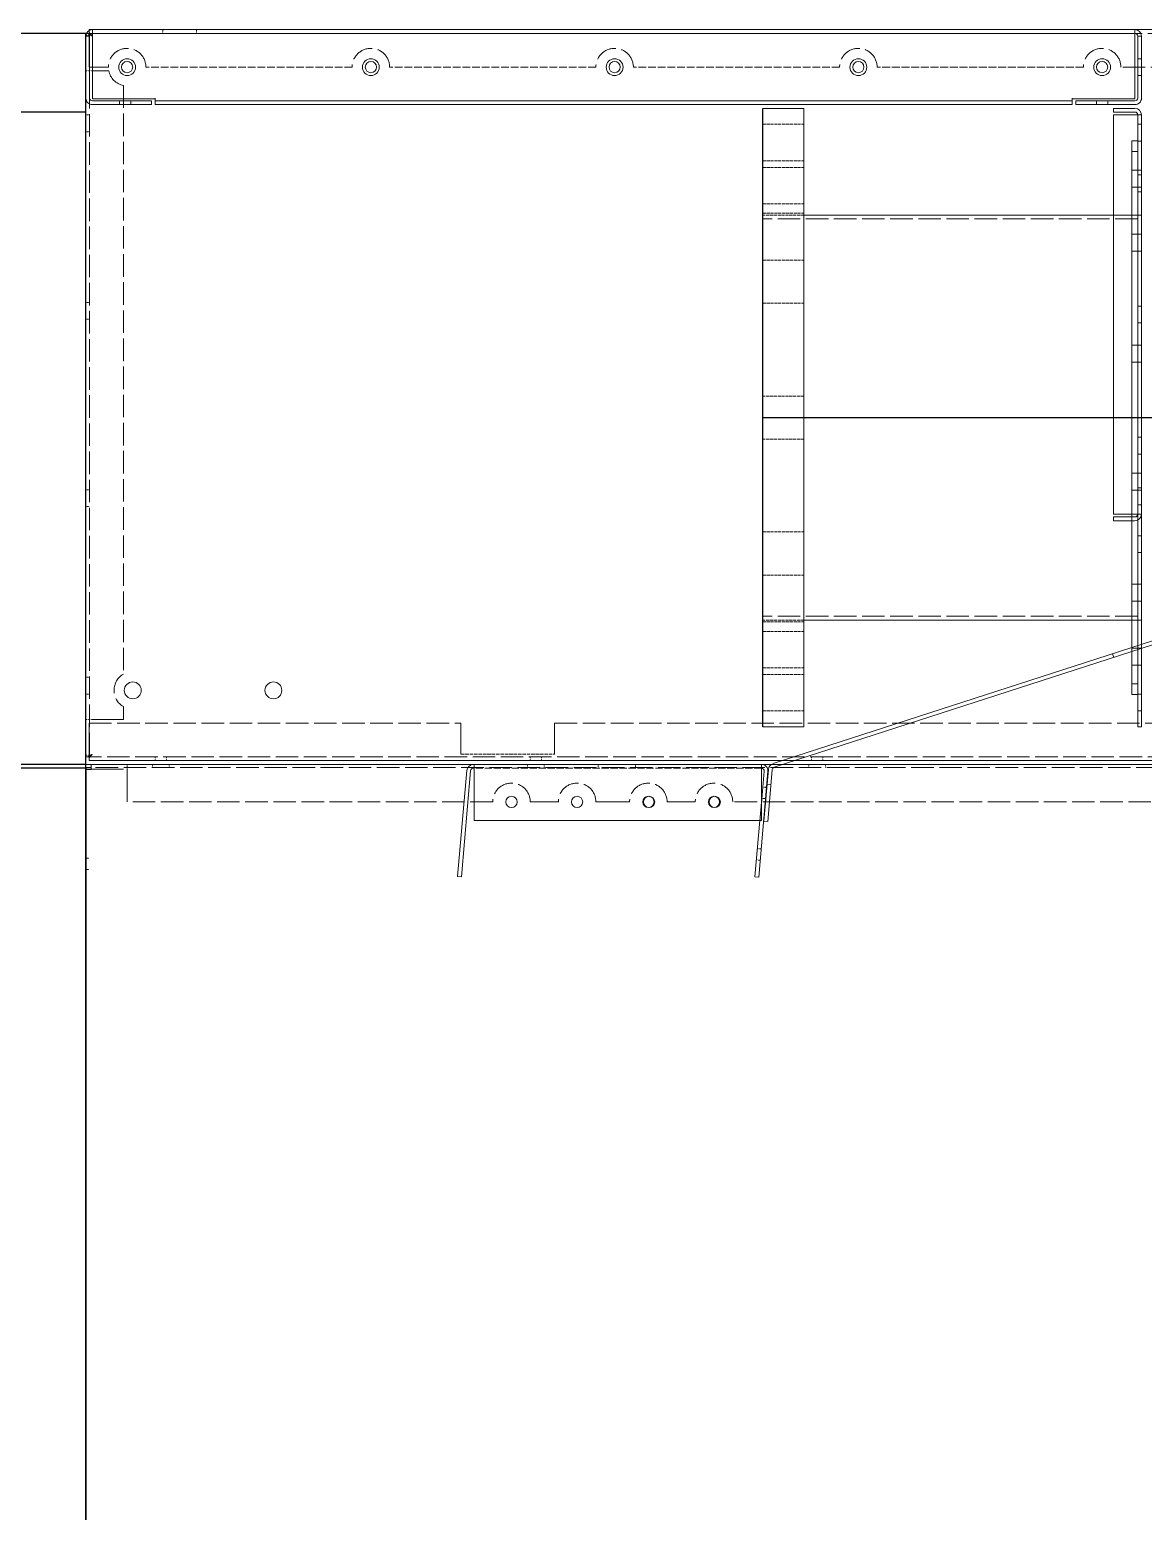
# Model space of a CAD drawing. Header units: millimetres. Extents: x 3026 to 35289, y 2869 to 25683.
# Drawn here: x 17341 to 17935, y 13640 to 14431 of the extents above; entities that cross this region are included whole.
import ezdxf

# ---------------------------------------------------------------- set-up
doc = ezdxf.new("R2010")
doc.units = ezdxf.units.MM
doc.linetypes.add('DASHED', pattern=[15, 12, -3])

# ---------------------------------------------------------------- blocks, each defined once
blk = doc.blocks.new('A$C07BF02F0')
at = {"color": 7, "lineweight": 15}
for p, q in [((3.5, 38), (3.5, 40)), ((3.5, 40), (559.5, 40)), ((3.5, 36.5), (3.5, 40)), ((559.5, 38), (559.5, 40)), ((559.5, 36.5), (559.5, 40)), ((2, 36.5), (0, 36.5)), ((0, 3.5), (0, 36.5)), ((2, 36.5), (0, 36.5)), ((2, 36.5), (2, 3.5)), ((3.5, 38), (3.5, 37.56)), ((3.5, 38), (559.5, 38)), ((3.5, 37.56), (3.5, 36.5)), ((3.5, 36.5), (3.5, 3)), ((3.5, 3), (3.5, 36.5)), ((559.5, 37.56), (559.5, 38)), ((559.5, 36.5), (559.5, 37.56)), ((559.5, 36.5), (559.5, 3)), ((559.5, 3), (559.5, 36.5)), ((561, 36.5), (563, 36.5)), ((561, 36.5), (561, 3.5)), ((561, 36.5), (563, 36.5)), ((563, 3.5), (563, 36.5)), ((561, 24.5), (563, 24.5)), ((561, 24.5), (563, 24.5)), ((561, 24.5), (563, 24.5)), ((561, 24.5), (563, 24.5)), ((561, 24.5), (563, 24.5)), ((561, 24.5), (563, 24.5)), ((561, 24.5), (563, 24.5)), ((561, 24.5), (563, 24.5)), ((561, 24.5), (563, 24.5)), ((561, 24.5), (563, 24.5)), ((561, 24.5), (563, 24.5)), ((561, 24.5), (563, 24.5)), ((561, 24.5), (563, 24.5)), ((561, 24.5), (563, 24.5)), ((561, 24.5), (563, 24.5)), ((561, 24.5), (563, 24.5)), ((561, 24.5), (563, 24.5)), ((561, 24.5), (563, 24.5)), ((561, 24.5), (563, 24.5)), ((561, 24.5), (563, 24.5)), ((561, 24.5), (563, 24.5)), ((561, 24.5), (563, 24.5)), ((561, 24.5), (563, 24.5)), ((561, 24.5), (563, 24.5)), ((561, 15.5), (563, 15.5)), ((561, 15.5), (563, 15.5)), ((561, 15.5), (563, 15.5)), ((561, 15.5), (563, 15.5)), ((561, 15.5), (563, 15.5)), ((561, 15.5), (563, 15.5)), ((561, 15.5), (563, 15.5)), ((561, 15.5), (563, 15.5)), ((561, 15.5), (563, 15.5)), ((561, 15.5), (563, 15.5)), ((561, 15.5), (563, 15.5)), ((561, 15.5), (563, 15.5)), ((561, 15.5), (563, 15.5)), ((561, 15.5), (563, 15.5)), ((561, 15.5), (563, 15.5)), ((561, 15.5), (563, 15.5)), ((561, 15.5), (563, 15.5)), ((561, 15.5), (563, 15.5)), ((561, 15.5), (563, 15.5)), ((561, 15.5), (563, 15.5)), ((561, 15.5), (563, 15.5)), ((561, 15.5), (563, 15.5)), ((561, 15.5), (563, 15.5)), ((561, 15.5), (563, 15.5)), ((37, 3), (3.5, 3)), ((37, 3), (3.5, 3)), ((35, 2), (3.5, 2)), ((18, 2), (18, 0)), ((18, 2), (18, 0)), ((18, 2), (18, 0)), ((18, 2), (18, 0)), ((18, 2), (18, 0)), ((18, 2), (18, 0)), ((18, 2), (18, 0)), ((18, 2), (18, 0)), ((18, 2), (18, 0)), ((18, 2), (18, 0)), ((18, 2), (18, 0)), ((18, 2), (18, 0)), ((24, 2), (24, 0)), ((24, 2), (24, 0)), ((24, 2), (24, 0)), ((24, 2), (24, 0)), ((24, 2), (24, 0)), ((24, 2), (24, 0)), ((24, 2), (24, 0)), ((24, 2), (24, 0)), ((24, 2), (24, 0)), ((24, 2), (24, 0)), ((24, 2), (24, 0)), ((24, 2), (24, 0)), ((35, 2), (35, 0)), ((37, 2.44), (37, 3.5)), ((37, 3), (37, 3.5)), ((37, 3), (37, 3.5)), ((37, 3.5), (37, 0)), ((37, 2), (37, 2.44)), ((37, 2), (37, 0)), ((526, 2), (37, 2)), ((526, 2), (37, 2)), ((526, 3), (526, 3.5)), ((526, 3.5), (526, 3)), ((526, 3), (526, 3.5)), ((526, 3.5), (526, 3)), ((526, 2.44), (526, 3)), ((526, 3), (559.5, 3)), ((526, 3), (559.5, 3)), ((526, 3), (526, 0)), ((526, 2), (526, 2.44)), ((526, 2), (526, 0)), ((528, 2), (528, 0)), ((559.5, 2), (528, 2)), ((539, 2), (539, 0)), ((539, 2), (539, 0)), ((539, 2), (539, 0)), ((539, 2), (539, 0)), ((539, 2), (539, 0)), ((539, 2), (539, 0)), ((539, 2), (539, 0)), ((539, 2), (539, 0)), ((539, 2), (539, 0)), ((539, 2), (539, 0)), ((539, 2), (539, 0)), ((539, 2), (539, 0)), ((545, 2), (545, 0)), ((545, 2), (545, 0)), ((545, 2), (545, 0)), ((545, 2), (545, 0)), ((545, 2), (545, 0)), ((545, 2), (545, 0)), ((545, 2), (545, 0)), ((545, 2), (545, 0)), ((545, 2), (545, 0)), ((545, 2), (545, 0)), ((545, 2), (545, 0)), ((545, 2), (545, 0)), ((35, 0), (3.5, 0)), ((526, 0), (37, 0)), ((526, 0), (37, 0)), ((559.5, 0), (528, 0))]:
    blk.add_line(p, q, dxfattribs=at)
for centre in [(22, 20), (152, 20), (282, 20), (412, 20), (542, 20)]:
    blk.add_circle(centre, 3, dxfattribs=at)
for centre, radius, start, end in [((3.5, 36.5), 3.5, 90, 180), ((559.5, 36.5), 3.5, 360, 90), ((3.5, 36.5), 1.5, 90, 180), ((559.5, 36.5), 1.5, 360, 90), ((3.5, 3.5), 3.5, 180, 270.00001), ((3.5, 3.5), 1.5, 180, 269.99999), ((559.5, 3.5), 3.5, 269.99999, 360), ((559.5, 3.5), 1.5, 270.00001, 360)]:
    blk.add_arc(centre, radius, start, end, dxfattribs=at)
blk = doc.blocks.new('A$C16F13DCD')
at = {"color": 7, "lineweight": 15}
for p, q in [((11.5, 330), (0, 330)), ((0, 328), (0, 330)), ((11.5, 328), (0, 328)), ((0, 326.5), (0, 113.5)), ((11.5, 326.5), (0, 326.5)), ((11.5, 326.5), (15, 326.5)), ((13, 113.5), (13, 326.5)), ((15, 326.5), (15, 113.5)), ((13, 321.5), (15, 321.5)), ((13, 321.5), (15, 321.5)), ((13, 321.5), (15, 321.5)), ((13, 321.5), (15, 321.5)), ((13, 321.5), (15, 321.5)), ((13, 321.5), (15, 321.5)), ((13, 321.5), (15, 321.5)), ((13, 312.5), (15, 312.5)), ((13, 312.5), (15, 312.5)), ((13, 312.5), (15, 312.5)), ((13, 312.5), (15, 312.5)), ((13, 312.5), (15, 312.5)), ((13, 312.5), (15, 312.5)), ((13, 312.5), (15, 312.5)), ((13, 297), (15, 297)), ((13, 297), (15, 297)), ((13, 294.5), (15, 294.5)), ((13, 294.5), (15, 294.5)), ((13, 288), (15, 288)), ((13, 288), (15, 288)), ((13, 285.5), (15, 285.5)), ((13, 285.5), (15, 285.5)), ((13, 273), (15, 273)), ((13, 262.84), (15, 262.84)), ((13, 262.84), (15, 262.84)), ((13, 253.84), (15, 253.84)), ((13, 253.84), (15, 253.84)), ((13, 224.5), (15, 224.5)), ((13, 224.5), (15, 224.5)), ((13, 215.5), (15, 215.5)), ((13, 215.5), (15, 215.5)), ((13, 203.66), (15, 203.66)), ((13, 203.66), (15, 203.66)), ((13, 194.66), (15, 194.66)), ((13, 194.66), (15, 194.66)), ((13, 154.5), (15, 154.5)), ((13, 154.5), (15, 154.5)), ((13, 145.5), (15, 145.5)), ((13, 145.5), (15, 145.5)), ((13, 135.34), (15, 135.34)), ((13, 135.34), (15, 135.34)), ((13, 127.5), (15, 127.5)), ((13, 127.5), (15, 127.5)), ((13, 126.34), (15, 126.34)), ((13, 126.34), (15, 126.34)), ((0, 113.5), (11.5, 113.5)), ((0, 110), (0, 112)), ((11.5, 112), (0, 112)), ((11.5, 113.5), (15, 113.5)), ((13, 118.5), (15, 118.5)), ((13, 118.5), (15, 118.5)), ((13, 110.34), (13, 113.5)), ((15, 113.5), (13, 113.5)), ((15, 113.5), (13, 113.5)), ((15, 0), (15, 113.5)), ((11.5, 110), (0, 110)), ((13, 0), (13, 110.34)), ((13, 102), (15, 102)), ((13, 102), (15, 102)), ((13, 93), (15, 93)), ((13, 93), (15, 93)), ((13, 76.16), (15, 76.16)), ((13, 76.16), (15, 76.16)), ((13, 67.16), (15, 67.16)), ((13, 67.16), (15, 67.16)), ((13, 57), (15, 57)), ((13, 42), (15, 42)), ((13, 42), (15, 42)), ((13, 42), (15, 42)), ((13, 42), (15, 42)), ((13, 33), (15, 33)), ((13, 33), (15, 33)), ((13, 33), (15, 33)), ((13, 33), (15, 33)), ((13, 17.5), (15, 17.5)), ((13, 17.5), (15, 17.5)), ((13, 17.5), (15, 17.5)), ((13, 17.5), (15, 17.5)), ((13, 17.5), (15, 17.5)), ((13, 8.5), (15, 8.5)), ((13, 8.5), (15, 8.5)), ((13, 8.5), (15, 8.5)), ((13, 8.5), (15, 8.5)), ((13, 8.5), (15, 8.5)), ((13, 0), (15, 0))]:
    blk.add_line(p, q, dxfattribs=at)
for centre, radius, start, end in [((11.5, 326.5), 3.5, 0, 90), ((11.5, 326.5), 1.5, 0, 90), ((11.5, 113.5), 3.5, 270, 0), ((11.5, 113.5), 1.5, 270, 0)]:
    blk.add_arc(centre, radius, start, end, dxfattribs=at)
blk = doc.blocks.new('A$C5DDF0D69')
at = {"color": 7, "lineweight": 13, "ltscale": 0.118431}
for p, q in [((0, 0.35), (4.96, 56.98)), ((1.99, 0.17), (6.95, 56.8))]:
    blk.add_line(p, q, dxfattribs=at)
at = {"color": 7, "lineweight": 13, "ltscale": 0.000626001}
for p, q in [((8.74, 60.17), (8.44, 60.17)), ((8.74, 58.17), (8.44, 58.17))]:
    blk.add_line(p, q, dxfattribs=at)
at = {"color": 7, "lineweight": 13, "ltscale": 0.31935}
for p, q in [((162.03, 60.17), (8.74, 60.17)), ((162.03, 30.17), (8.74, 30.17))]:
    blk.add_line(p, q, dxfattribs=at)
at = {"color": 7, "linetype": 'DASHED', "lineweight": 13, "ltscale": 0.004167}
for p, q in [((8.74, 58.17), (8.74, 60.17)), ((74.96, 60.17), (74.96, 58.17)), ((74.96, 60.17), (74.96, 58.17)), ((74.96, 60.17), (74.96, 58.17)), ((74.96, 60.17), (74.96, 58.17)), ((74.96, 60.17), (74.96, 58.17)), ((74.96, 60.17), (74.96, 58.17)), ((74.96, 60.17), (74.96, 58.17)), ((74.96, 60.17), (74.96, 58.17)), ((74.96, 60.17), (74.96, 58.17)), ((74.96, 60.17), (74.96, 58.17)), ((74.96, 60.17), (74.96, 58.17)), ((94.96, 60.17), (94.96, 58.17)), ((94.96, 60.17), (94.96, 58.17)), ((94.96, 60.17), (94.96, 58.17)), ((94.96, 60.17), (94.96, 58.17)), ((94.96, 60.17), (94.96, 58.17)), ((94.96, 60.17), (94.96, 58.17)), ((94.96, 60.17), (94.96, 58.17)), ((94.96, 60.17), (94.96, 58.17)), ((94.96, 60.17), (94.96, 58.17)), ((94.96, 60.17), (94.96, 58.17)), ((94.96, 60.17), (94.96, 58.17)), ((162.03, 58.17), (162.03, 60.17)), ((164.77, 47.89), (162.78, 48.06)), ((164.77, 47.89), (162.78, 48.06)), ((164.77, 47.89), (162.78, 48.06)), ((164.77, 47.89), (162.78, 48.06)), ((164.77, 47.89), (162.78, 48.06)), ((164.77, 47.89), (162.78, 48.06)), ((164.77, 47.89), (162.78, 48.06)), ((164.77, 47.89), (162.78, 48.06)), ((164.77, 47.89), (162.78, 48.06)), ((164.77, 47.89), (162.78, 48.06)), ((164.77, 47.89), (162.78, 48.06)), ((164.25, 41.91), (162.26, 42.09)), ((164.25, 41.91), (162.26, 42.09)), ((164.25, 41.91), (162.26, 42.09)), ((164.25, 41.91), (162.26, 42.09)), ((164.25, 41.91), (162.26, 42.09)), ((164.25, 41.91), (162.26, 42.09)), ((164.25, 41.91), (162.26, 42.09)), ((164.25, 41.91), (162.26, 42.09)), ((164.25, 41.91), (162.26, 42.09)), ((164.25, 41.91), (162.26, 42.09)), ((164.25, 41.91), (162.26, 42.09)), ((161.38, 9.04), (159.38, 9.21)), ((161.38, 9.04), (159.38, 9.21)), ((161.9, 15.01), (159.91, 15.19)), ((161.9, 15.01), (159.91, 15.19))]:
    blk.add_line(p, q, dxfattribs=at)
at = {"color": 7, "lineweight": 13, "ltscale": 0.007292}
for p, q in [((8.74, 56.67), (8.74, 60.17)), ((162.03, 56.67), (162.03, 60.17))]:
    blk.add_line(p, q, dxfattribs=at)
at = {"color": 7, "linetype": 'DASHED', "lineweight": 13, "ltscale": 0.31935}
blk.add_line((162.03, 58.17), (8.74, 58.17), dxfattribs=at)
at = {"color": 7, "lineweight": 13, "ltscale": 0.003125}
blk.add_line((8.74, 58.17), (8.74, 56.67), dxfattribs=at)
at = {"color": 7, "lineweight": 13, "ltscale": 0.055208}
for p, q in [((8.74, 56.67), (8.74, 30.17)), ((8.74, 30.17), (8.74, 56.67)), ((162.03, 30.17), (162.03, 56.67))]:
    blk.add_line(p, q, dxfattribs=at)
at = {"color": 7, "lineweight": 13, "ltscale": 0.117885}
blk.add_line((160.59, 0), (165.52, 56.37), dxfattribs=at)
at = {"color": 7, "linetype": 'DASHED', "lineweight": 13, "ltscale": 0.003125}
blk.add_line((162.03, 58.17), (162.03, 56.67), dxfattribs=at)
at = {"color": 7, "linetype": 'DASHED', "lineweight": 13, "ltscale": 0.055208}
blk.add_line((162.03, 56.67), (162.03, 30.17), dxfattribs=at)
at = {"color": 7, "lineweight": 13, "ltscale": 0.035719}
blk.add_line((162.03, 39.46), (163.52, 56.54), dxfattribs=at)
at = {"color": 7, "linetype": 'DASHED', "lineweight": 13, "ltscale": 0.019427}
blk.add_line((161.22, 30.17), (162.03, 39.46), dxfattribs=at)
at = {"color": 7, "lineweight": 13, "ltscale": 0.317661}
blk.add_line((161.22, 30.17), (8.74, 30.17), dxfattribs=at)
at = {"color": 7, "lineweight": 13, "ltscale": 0.062739}
blk.add_line((158.59, 0.17), (161.22, 30.17), dxfattribs=at)
at = {"color": 7, "linetype": 'DASHED', "lineweight": 13, "ltscale": 0.001689}
blk.add_line((162.03, 30.17), (161.22, 30.17), dxfattribs=at)
at = {"color": 7, "lineweight": 13, "ltscale": 0.004167}
for p, q in [((1.99, 0.17), (0, 0.35)), ((160.59, 0), (158.59, 0.17))]:
    blk.add_line(p, q, dxfattribs=at)
at = {"color": 7, "lineweight": 13}
for centre in [(28.74, 40.17), (63.74, 40.17), (102.14, 40.17), (137.14, 40.17)]:
    blk.add_circle(centre, 3, dxfattribs=at)
for centre, radius, start, end in [((8.44, 56.67), 3.5, 90, 175), ((8.44, 56.67), 1.5, 90, 175), ((162.03, 56.67), 3.5, 355, 90), ((162.03, 56.67), 1.5, 355, 90)]:
    blk.add_arc(centre, radius, start, end, dxfattribs=at)
blk = doc.blocks.new('A$C7EF54F26')
at = {"color": 7, "lineweight": 15}
for p, q in [((431.66, 245.91), (433.66, 245.91)), ((431.66, 216.89), (431.66, 245.91)), ((433.66, 216.89), (433.66, 245.91)), ((431.66, 235.41), (433.66, 235.41)), ((431.66, 235.41), (433.66, 235.41)), ((431.66, 235.41), (433.66, 235.41)), ((431.66, 235.41), (433.66, 235.41)), ((431.66, 235.41), (433.66, 235.41)), ((431.66, 235.41), (433.66, 235.41)), ((431.66, 235.41), (433.66, 235.41)), ((431.66, 235.41), (433.66, 235.41)), ((431.66, 235.41), (433.66, 235.41)), ((431.66, 235.41), (433.66, 235.41)), ((431.66, 235.41), (433.66, 235.41)), ((431.66, 226.41), (433.66, 226.41)), ((431.66, 226.41), (433.66, 226.41)), ((431.66, 226.41), (433.66, 226.41)), ((431.66, 226.41), (433.66, 226.41)), ((431.66, 226.41), (433.66, 226.41)), ((431.66, 226.41), (433.66, 226.41)), ((431.66, 226.41), (433.66, 226.41)), ((431.66, 226.41), (433.66, 226.41)), ((431.66, 226.41), (433.66, 226.41)), ((431.66, 226.41), (433.66, 226.41)), ((431.66, 226.41), (433.66, 226.41)), ((2.12, 30.92), (430.75, 215.52)), ((2.91, 29.08), (431.54, 213.68)), ((306.56, 162.03), (307.35, 160.19)), ((176.95, 106.21), (177.74, 104.37)), ((0, 27.68), (0.15, 0)), ((2, 27.69), (2.15, 0.01)), ((2.04, 19.51), (0.04, 19.5)), ((2.04, 19.51), (0.04, 19.5)), ((2.04, 19.51), (0.04, 19.5)), ((2.04, 19.51), (0.04, 19.5)), ((2.04, 19.51), (0.04, 19.5)), ((2.04, 19.51), (0.04, 19.5)), ((2.04, 19.51), (0.04, 19.5)), ((2.04, 19.51), (0.04, 19.5)), ((2.04, 19.51), (0.04, 19.5)), ((2.04, 19.51), (0.04, 19.5)), ((2.04, 19.51), (0.04, 19.5)), ((2.09, 10.51), (0.09, 10.5)), ((2.09, 10.51), (0.09, 10.5)), ((2.09, 10.51), (0.09, 10.5)), ((2.09, 10.51), (0.09, 10.5)), ((2.09, 10.51), (0.09, 10.5)), ((2.09, 10.51), (0.09, 10.5)), ((2.09, 10.51), (0.09, 10.5)), ((2.09, 10.51), (0.09, 10.5)), ((2.09, 10.51), (0.09, 10.5)), ((2.09, 10.51), (0.09, 10.5)), ((2.09, 10.51), (0.09, 10.5)), ((0.15, 0), (2.15, 0.01))]:
    blk.add_line(p, q, dxfattribs=at)
for centre, radius, start, end in [((430.16, 216.89), 1.5, 293.3, 0), ((430.16, 216.89), 3.5, 293.3, 0), ((3.5, 27.7), 3.5, 113.3, 180.3), ((3.5, 27.7), 1.5, 113.3, 180.3)]:
    blk.add_arc(centre, radius, start, end, dxfattribs=at)
blk = doc.blocks.new('1')
for p, q in [((17371.14, 14428.68), (14971.14, 14428.68)), ((17371.14, 14428.68), (16002.14, 14428.68)), ((17732.14, 14058.68), (17732.14, 14388.68)), ((17371.14, 14386.68), (15522.14, 14386.68)), ((17732.14, 14223.68), (19358.8, 14223.68)), ((17371.14, 14038.68), (14971.14, 14038.68)), ((17371.14, 14036.68), (16073.14, 14036.68))]:
    blk.add_line(p, q)
at = {"color": 7, "lineweight": 13, "ltscale": 0.003112}
for p, q in [((17372.13, 14428.68), (17371.14, 14428.68)), ((17372.13, 14042.68), (17371.14, 14042.68))]:
    blk.add_line(p, q, dxfattribs=at)
at = {"color": 7, "lineweight": 13, "ltscale": 0.002813}
for p, q in [((17371.14, 14427.78), (17371.14, 14428.68)), ((17371.14, 14043.58), (17371.14, 14042.68))]:
    blk.add_line(p, q, dxfattribs=at)
at = {"ltscale": 500}
for p, q in [((17371.14, 10828.68), (17371.14, 14428.68)), ((17371.14, 14036.68), (17371.14, 10833.82)), ((17371.14, 14030.68), (17371.14, 10830.68))]:
    blk.add_line(p, q, dxfattribs=at)
at = {"color": 7, "lineweight": 13}
for p, q in [((17371.14, 14043.58), (17371.14, 14427.78)), ((19869.44, 14430.68), (17372.84, 14430.68)), ((17732.14, 14223.68), (17732.14, 14388.68)), ((17754.14, 14223.68), (17754.14, 14388.68)), ((17928.94, 14371.41), (17928.94, 14223.68)), ((17932.14, 14371.41), (17932.14, 14223.68)), ((17928.94, 14331.68), (17754.14, 14331.68)), ((17932.14, 14223.68), (17932.14, 14331.68)), ((17732.14, 14058.68), (17732.14, 14223.68)), ((17754.14, 14058.68), (17754.14, 14223.68)), ((17928.94, 14075.96), (17928.94, 14223.68)), ((17932.14, 14075.96), (17932.14, 14223.68)), ((17932.14, 14115.68), (17932.14, 14223.68)), ((17932.14, 14117.68), (17932.14, 14223.68)), ((17928.94, 14115.68), (17754.14, 14115.68)), ((19869.44, 14040.68), (17372.84, 14040.68)), ((18453.34, 14038.68), (17373.94, 14038.68))]:
    blk.add_line(p, q, dxfattribs=at)
at = {"color": 7, "linetype": 'DASHED', "lineweight": 13, "ltscale": 0.00625}
for p, q in [((17371.14, 14427.78), (17373.14, 14427.78)), ((17412.14, 14428.68), (17412.14, 14430.68)), ((17430.14, 14428.68), (17430.14, 14430.68)), ((17371.14, 14408.68), (17373.14, 14408.68)), ((17373.14, 14385.18), (17371.14, 14385.18)), ((17373.14, 14376.18), (17371.14, 14376.18)), ((17373.14, 14285.18), (17371.14, 14285.18)), ((17373.14, 14276.18), (17371.14, 14276.18)), ((17373.14, 14185.18), (17371.14, 14185.18)), ((17373.14, 14176.18), (17371.14, 14176.18)), ((17373.14, 14085.18), (17371.14, 14085.18)), ((17373.14, 14076.18), (17371.14, 14076.18)), ((17371.14, 14062.68), (17373.14, 14062.68)), ((17371.14, 14043.58), (17373.14, 14043.58)), ((17408.14, 14042.68), (17408.14, 14040.68)), ((17414.14, 14042.68), (17414.14, 14040.68)), ((17608.14, 14042.68), (17608.14, 14040.68)), ((17614.14, 14042.68), (17614.14, 14040.68)), ((17758.14, 14042.68), (17758.14, 14040.68)), ((17764.14, 14042.68), (17764.14, 14040.68))]:
    blk.add_line(p, q, dxfattribs=at)
at = {"color": 7, "lineweight": 13, "ltscale": 0.002201}
for p, q in [((17372.13, 14428.68), (17372.84, 14428.68)), ((17372.13, 14042.68), (17372.84, 14042.68))]:
    blk.add_line(p, q, dxfattribs=at)
at = {"color": 7, "lineweight": 13, "ltscale": 0.004222}
for p, q in [((17372.84, 14429.33), (17372.84, 14430.68)), ((17372.84, 14042.03), (17372.84, 14040.68))]:
    blk.add_line(p, q, dxfattribs=at)
at = {"color": 7, "lineweight": 13, "ltscale": 0.003766}
for p, q in [((17372.84, 14429.33), (17372.84, 14428.13)), ((17372.84, 14042.03), (17372.84, 14043.24))]:
    blk.add_line(p, q, dxfattribs=at)
at = {"color": 7, "linetype": 'DASHED', "lineweight": 13}
for p, q in [((19869.44, 14428.68), (17372.84, 14428.68)), ((17373.14, 14043.58), (17373.14, 14427.78)), ((19751.14, 14410.68), (17923.14, 14410.68)), ((17391.14, 14400.88), (17391.14, 14086.84)), ((17732.14, 14331.68), (17732.14, 14223.68)), ((17932.14, 14329.68), (17732.14, 14329.68)), ((17732.14, 14223.68), (17732.14, 14115.68)), ((17732.14, 14223.68), (17732.14, 14117.68)), ((17932.14, 14117.68), (17732.14, 14117.68)), ((17372.84, 14060.68), (17571.14, 14060.68)), ((17621.14, 14060.68), (18118.14, 14060.68)), ((19869.44, 14042.68), (17372.84, 14042.68)), ((18453.34, 14037.08), (17373.94, 14037.08)), ((17588.14, 14018.68), (17393.14, 14018.68)), ((18434.14, 14018.68), (17716.14, 14018.68))]:
    blk.add_line(p, q, dxfattribs=at)
at = {"color": 7, "linetype": 'DASHED', "lineweight": 13, "ltscale": 0.002219}
for p, q in [((17372.84, 14428.68), (17373.55, 14428.68)), ((17372.84, 14042.68), (17373.55, 14042.68))]:
    blk.add_line(p, q, dxfattribs=at)
at = {"color": 7, "linetype": 'DASHED', "lineweight": 13, "ltscale": 0.003094}
for p, q in [((17372.84, 14427.28), (17372.84, 14428.27)), ((17372.84, 14044.08), (17372.84, 14043.09))]:
    blk.add_line(p, q, dxfattribs=at)
at = {"color": 7, "linetype": 'DASHED', "lineweight": 13, "ltscale": 0.051875}
for p, q in [((17372.84, 14410.68), (17372.84, 14427.28)), ((17372.84, 14044.08), (17372.84, 14060.68)), ((17391.14, 14062.68), (17374.54, 14062.68)), ((17571.14, 14060.68), (17571.14, 14044.08)), ((17621.14, 14060.68), (17621.14, 14044.08))]:
    blk.add_line(p, q, dxfattribs=at)
at = {"color": 7, "linetype": 'DASHED', "lineweight": 13, "ltscale": 0.002812}
for p, q in [((17373.14, 14427.78), (17373.14, 14428.68)), ((17373.14, 14043.58), (17373.14, 14042.68))]:
    blk.add_line(p, q, dxfattribs=at)
at = {"color": 7, "linetype": 'DASHED', "lineweight": 13, "ltscale": 0.032187}
blk.add_line((17383.14, 14410.68), (17372.84, 14410.68), dxfattribs=at)
at = {"color": 7, "linetype": 'DASHED', "lineweight": 13, "ltscale": 0.004375}
for p, q in [((17373.14, 14408.68), (17374.54, 14408.68)), ((17373.14, 14062.68), (17374.54, 14062.68))]:
    blk.add_line(p, q, dxfattribs=at)
at = {"color": 7, "linetype": 'DASHED', "lineweight": 13, "ltscale": 0.027506}
blk.add_line((17374.54, 14408.68), (17383.34, 14408.68), dxfattribs=at)
at = {"color": 7, "linetype": 'DASHED', "lineweight": 13, "ltscale": 0.34375}
for p, q in [((17513.14, 14410.68), (17403.14, 14410.68)), ((17643.14, 14410.68), (17533.14, 14410.68)), ((17773.14, 14410.68), (17663.14, 14410.68)), ((17903.14, 14410.68), (17793.14, 14410.68))]:
    blk.add_line(p, q, dxfattribs=at)
at = {"color": 7, "lineweight": 13, "ltscale": 0.1375}
for p, q in [((17732.14, 14388.68), (17754.14, 14388.68)), ((17732.14, 14058.68), (17754.14, 14058.68))]:
    blk.add_line(p, q, dxfattribs=at)
at = {"color": 7, "linetype": 'DASHED', "lineweight": 13, "ltscale": 0.1375}
for p, q in [((17732.14, 14380.18), (17754.14, 14380.18)), ((17732.14, 14360.76), (17754.14, 14360.76)), ((17732.14, 14360.76), (17754.14, 14360.76)), ((17732.14, 14357.18), (17754.14, 14357.18)), ((17732.14, 14337.76), (17754.14, 14337.76)), ((17732.14, 14337.76), (17754.14, 14337.76)), ((17732.14, 14332.68), (17754.14, 14332.68)), ((17754.14, 14331.68), (17732.14, 14331.68)), ((17732.14, 14307.68), (17754.14, 14307.68)), ((17732.14, 14307.68), (17754.14, 14307.68)), ((17732.14, 14284.68), (17754.14, 14284.68)), ((17732.14, 14284.68), (17754.14, 14284.68)), ((17754.14, 14235.18), (17732.14, 14235.18)), ((17754.14, 14235.18), (17732.14, 14235.18)), ((17754.14, 14212.18), (17732.14, 14212.18)), ((17754.14, 14212.18), (17732.14, 14212.18)), ((17732.14, 14162.68), (17754.14, 14162.68)), ((17732.14, 14162.68), (17754.14, 14162.68)), ((17732.14, 14139.68), (17754.14, 14139.68)), ((17732.14, 14139.68), (17754.14, 14139.68)), ((17754.14, 14115.68), (17732.14, 14115.68)), ((17732.14, 14114.68), (17754.14, 14114.68)), ((17732.14, 14109.61), (17754.14, 14109.61)), ((17732.14, 14109.61), (17754.14, 14109.61)), ((17732.14, 14090.18), (17754.14, 14090.18)), ((17732.14, 14086.61), (17754.14, 14086.61)), ((17732.14, 14086.61), (17754.14, 14086.61)), ((17732.14, 14067.18), (17754.14, 14067.18))]:
    blk.add_line(p, q, dxfattribs=at)
at = {"color": 7, "lineweight": 13, "ltscale": 0.02}
for p, q in [((17932.14, 14371.41), (17928.94, 14371.41)), ((17932.14, 14371.41), (17928.94, 14371.41)), ((17932.14, 14075.96), (17928.94, 14075.96))]:
    blk.add_line(p, q, dxfattribs=at)
at = {"color": 7, "linetype": 'DASHED', "lineweight": 13, "ltscale": 0.02}
for p, q in [((17932.14, 14365.68), (17928.94, 14365.68)), ((17928.94, 14355.68), (17932.14, 14355.68)), ((17928.94, 14355.68), (17932.14, 14355.68)), ((17928.94, 14346.68), (17932.14, 14346.68)), ((17928.94, 14346.68), (17932.14, 14346.68)), ((17932.14, 14331.68), (17928.94, 14331.68)), ((17932.14, 14331.68), (17928.94, 14331.68)), ((17928.94, 14321.52), (17932.14, 14321.52)), ((17928.94, 14321.52), (17932.14, 14321.52)), ((17928.94, 14312.52), (17932.14, 14312.52)), ((17928.94, 14312.52), (17932.14, 14312.52)), ((17928.94, 14262.35), (17932.14, 14262.35)), ((17928.94, 14262.35), (17932.14, 14262.35)), ((17928.94, 14253.35), (17932.14, 14253.35)), ((17928.94, 14253.35), (17932.14, 14253.35)), ((17928.94, 14194.02), (17932.14, 14194.02)), ((17928.94, 14194.02), (17932.14, 14194.02)), ((17928.94, 14185.02), (17932.14, 14185.02)), ((17928.94, 14185.02), (17932.14, 14185.02)), ((17928.94, 14134.84), (17932.14, 14134.84)), ((17928.94, 14134.84), (17932.14, 14134.84)), ((17928.94, 14125.84), (17932.14, 14125.84)), ((17928.94, 14125.84), (17932.14, 14125.84)), ((17932.14, 14115.68), (17928.94, 14115.68)), ((17932.14, 14115.68), (17928.94, 14115.68)), ((17928.94, 14100.68), (17932.14, 14100.68)), ((17928.94, 14100.68), (17932.14, 14100.68)), ((17928.94, 14091.68), (17932.14, 14091.68)), ((17928.94, 14091.68), (17932.14, 14091.68)), ((17932.14, 14081.68), (17928.94, 14081.68)), ((17932.14, 14075.96), (17928.94, 14075.96))]:
    blk.add_line(p, q, dxfattribs=at)
at = {"color": 7, "linetype": 'DASHED', "lineweight": 13, "ltscale": 0.021374}
blk.add_line((17391.14, 14069.52), (17391.14, 14062.68), dxfattribs=at)
at = {"color": 7, "linetype": 'DASHED', "lineweight": 13, "ltscale": 0.15625}
blk.add_line((17571.14, 14044.08), (17621.14, 14044.08), dxfattribs=at)
at = {"color": 7, "lineweight": 13, "ltscale": 0.009063}
for p, q in [((17371.14, 14038.68), (17373.94, 14038.68)), ((17371.14, 14037.08), (17373.94, 14037.08))]:
    blk.add_line(p, q, dxfattribs=at)
at = {"color": 7, "lineweight": 13, "ltscale": 0.005}
for p, q in [((17371.14, 14038.68), (17371.14, 14037.08)), ((17371.14, 14036.18), (17372.74, 14036.18))]:
    blk.add_line(p, q, dxfattribs=at)
at = {"color": 7, "lineweight": 13, "ltscale": 0.0009375}
for p, q in [((17371.14, 14035.88), (17371.14, 14036.18)), ((17372.74, 14035.88), (17372.74, 14036.18))]:
    blk.add_line(p, q, dxfattribs=at)
at = {"color": 7, "lineweight": 13, "ltscale": 0.00875}
for p, q in [((17371.14, 14035.88), (17373.94, 14035.88)), ((17373.94, 14035.88), (17373.94, 14038.68))]:
    blk.add_line(p, q, dxfattribs=at)
at = {"color": 7, "lineweight": 13, "ltscale": 0.00375}
blk.add_line((17373.94, 14036.18), (17372.74, 14036.18), dxfattribs=at)
at = {"color": 7, "lineweight": 13, "ltscale": 0.000866094}
blk.add_line((17373.94, 14038.68), (17373.94, 14038.4), dxfattribs=at)
at = {"color": 7, "linetype": 'DASHED', "lineweight": 13, "ltscale": 0.004134}
blk.add_line((17373.94, 14038.4), (17373.94, 14037.08), dxfattribs=at)
at = {"color": 7, "linetype": 'DASHED', "lineweight": 13, "ltscale": 0.05375}
for p, q in [((17373.94, 14036.18), (17391.14, 14036.18)), ((17393.14, 14018.68), (17393.14, 14035.88))]:
    blk.add_line(p, q, dxfattribs=at)
at = {"color": 7, "linetype": 'DASHED', "lineweight": 13, "ltscale": 0.005}
for p, q in [((17393.14, 14038.68), (17393.14, 14037.08)), ((17406.64, 14037.08), (17406.64, 14038.68)), ((17415.64, 14037.08), (17415.64, 14038.68)), ((17606.64, 14037.08), (17606.64, 14038.68)), ((17615.64, 14037.08), (17615.64, 14038.68)), ((17756.64, 14037.08), (17756.64, 14038.68)), ((17765.64, 14037.08), (17765.64, 14038.68)), ((17372.74, 13988.68), (17371.14, 13988.68)), ((17372.74, 13982.68), (17371.14, 13982.68))]:
    blk.add_line(p, q, dxfattribs=at)
at = {"color": 7, "linetype": 'DASHED', "lineweight": 13, "ltscale": 0.00375}
blk.add_line((17393.14, 14037.08), (17393.14, 14035.88), dxfattribs=at)
at = {"lineweight": 5}
blk.add_line((17734.27, 14026.4), (17733.75, 14020.42), dxfattribs=at)
at = {"color": 7, "linetype": 'DASHED', "lineweight": 13, "ltscale": 0.046875}
for p, q in [((17623.14, 14018.68), (17608.14, 14018.68)), ((17696.14, 14018.68), (17681.14, 14018.68))]:
    blk.add_line(p, q, dxfattribs=at)
at = {"color": 7, "linetype": 'DASHED', "lineweight": 13, "ltscale": 0.05625}
blk.add_line((17661.14, 14018.68), (17643.14, 14018.68), dxfattribs=at)
at = {"color": 7, "lineweight": 13}
for centre, radius in [((17393.14, 14410.68), 4.5), ((17523.14, 14410.68), 4.5), ((17653.14, 14410.68), 4.5), ((17783.14, 14410.68), 4.5), ((17913.14, 14410.68), 4.5), ((17396.14, 14078.18), 4.5), ((17471.14, 14078.18), 4.5), ((17598.14, 14018.68), 3), ((17633.14, 14018.68), 3), ((17671.14, 14018.68), 3), ((17706.14, 14018.68), 3)]:
    blk.add_circle(centre, radius, dxfattribs=at)
at = {"color": 7, "linetype": 'DASHED', "lineweight": 13}
for centre, start, end in [((17393.14, 14410.68), 0, 180), ((17523.14, 14410.68), 0, 180), ((17653.14, 14410.68), 0, 180), ((17783.14, 14410.68), 0, 180), ((17913.14, 14410.68), 0, 180), ((17393.14, 14410.68), 191.53722, 258.46304), ((17396.14, 14078.18), 120, 240), ((17598.14, 14018.68), 0, 180), ((17633.14, 14018.68), 0, 180), ((17671.14, 14018.68), 0, 180), ((17706.14, 14018.68), 0, 180)]:
    blk.add_arc(centre, 10, start, end, dxfattribs=at)
at = {"color": 7, "lineweight": 13}
for points in [[(17372.13, 14428.68), (17372.53, 14428.39), (17372.99, 14428.11), (17373.49, 14427.83), (17374.02, 14427.56), (17374.54, 14427.28)], [(17372.84, 14429.33), (17373.19, 14428.97), (17373.53, 14428.57), (17373.87, 14428.15), (17374.2, 14427.72), (17374.54, 14427.28)], [(17372.13, 14042.68), (17372.53, 14042.97), (17372.99, 14043.26), (17373.49, 14043.53), (17374.02, 14043.81), (17374.54, 14044.08)], [(17372.84, 14042.03), (17373.19, 14042.39), (17373.53, 14042.79), (17373.87, 14043.21), (17374.2, 14043.65), (17374.54, 14044.08)]]:
    blk.add_open_spline(points, degree=5, dxfattribs=at)
at = {"color": 7, "linetype": 'DASHED', "lineweight": 13}
for points in [[(17372.84, 14428.13), (17373.18, 14427.98), (17373.52, 14427.82), (17373.86, 14427.64), (17374.2, 14427.46), (17374.54, 14427.28)], [(17373.55, 14428.68), (17373.71, 14428.4), (17373.89, 14428.12), (17374.1, 14427.84), (17374.32, 14427.56), (17374.54, 14427.28)], [(17372.84, 14043.24), (17373.18, 14043.38), (17373.52, 14043.55), (17373.86, 14043.72), (17374.2, 14043.9), (17374.54, 14044.08)], [(17373.55, 14042.68), (17373.71, 14042.96), (17373.89, 14043.24), (17374.1, 14043.52), (17374.32, 14043.8), (17374.54, 14044.08)]]:
    blk.add_open_spline(points, degree=5, dxfattribs=at)
at = {"lineweight": 5}
for name, p in [('A$C07BF02F0', (17371.14, 14390.68)), ('A$C16F13DCD', (17919.14, 14058.68)), ('A$C5DDF0D69', (17569.4, 13978.51))]:
    blk.add_blockref(name, p, dxfattribs=at)
at = {"lineweight": 5, "rotation": 354.6349260590812}
blk.add_blockref('A$C7EF54F26', (17732.64, 14008.48), dxfattribs=at)

msp = doc.modelspace()

# ---------------------------------------------------------------- block references
msp.add_blockref('1', (0, 0))

doc.saveas('drawing.dxf')
